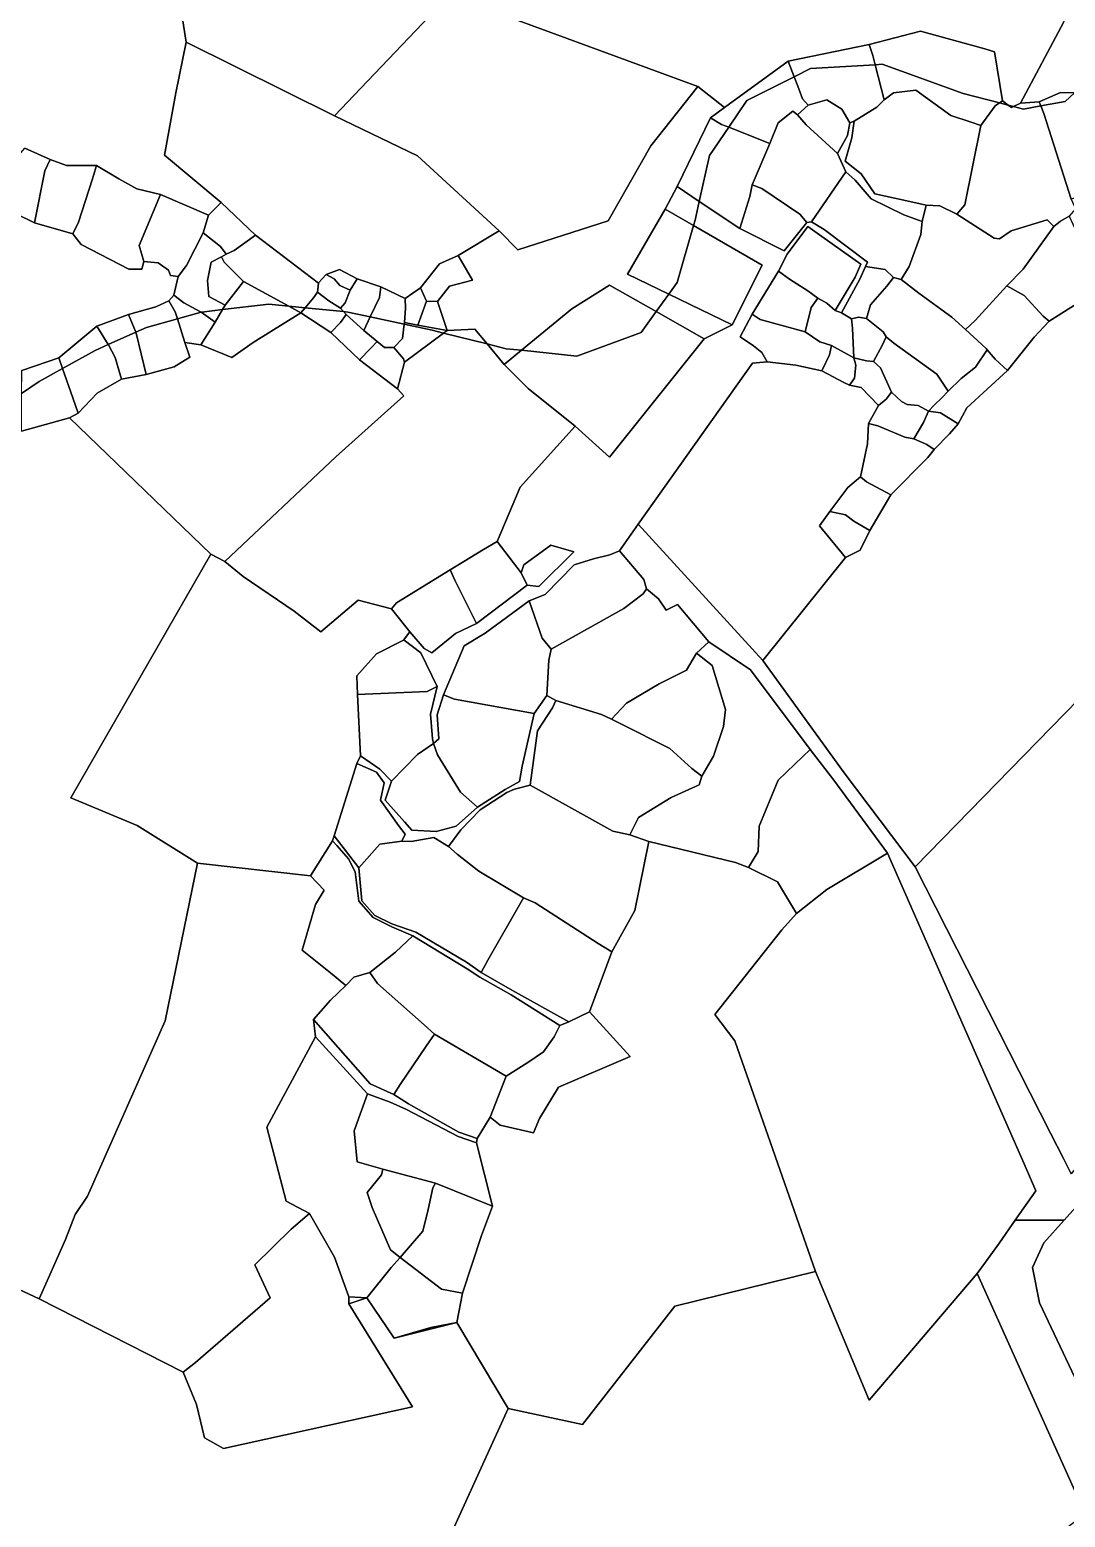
# Model space of a CAD drawing. Extents: x 542555 to 550520, y 1840485 to 1846995.
# Drawn here: x 547671.7 to 547868.5, y 1843943.6 to 1844226.2 of the extents above; entities that cross this region are included whole.
import ezdxf

# ---------------------------------------------------------------- set-up
doc = ezdxf.new("R2010")
doc.units = 0
doc.layers.add('Level 30', color=7, linetype='Continuous')

msp = doc.modelspace()

# ---------------------------------------------------------------- linework, layer by layer
at = {"layer": 'Level 30'}
for points in [[(547732.76, 1844257.49), (547752.83, 1844234.35), (547734.61, 1844215.15), (547729.6, 1844209.85), (547701.42, 1844223.88), (547700.09, 1844232.43), (547696.01, 1844236.29), (547706.59, 1844242.47), (547720.94, 1844252.33)], [(547764.44, 1844184.39), (547760.9, 1844188.02), (547745.38, 1844202.26), (547729.6, 1844209.85), (547734.61, 1844215.15), (547752.83, 1844234.35), (547755.17, 1844231.39), (547798.64, 1844215.46), (547789.74, 1844204.14), (547781.58, 1844189.9)], [(547729.6, 1844209.85), (547745.38, 1844202.26), (547760.9, 1844188.02), (547753.12, 1844183.35), (547749.54, 1844181.76), (547745.95, 1844177.16), (547743, 1844175.15), (547738.4, 1844177.36), (547733.93, 1844178.9), (547730.54, 1844180.64), (547727.99, 1844179.71), (547726.54, 1844178.13), (547726.54, 1844178.07), (547714.56, 1844187.18), (547708.04, 1844193.39), (547697.31, 1844202.4), (547699.47, 1844214.22), (547701.42, 1844223.88)], [(547856.52, 1844212.7), (547855.9928, 1844212.3395), (547849.07, 1844214.12), (547833.68, 1844219.66), (547832.3479, 1844219.5797), (547831.9, 1844221.34), (547831.23, 1844223.42), (547840.97, 1844225.98), (547853.16, 1844222.58), (547855.03, 1844222.04)], [(547831.23, 1844223.42), (547831.9, 1844221.34), (547832.3479, 1844219.5797), (547820.08, 1844218.84), (547816.9377, 1844217.2676), (547815.78, 1844220.24)], [(547815.78, 1844220.24), (547816.9377, 1844217.2676), (547807.95, 1844212.77), (547804.5155, 1844207.7033), (547803.15, 1844208.24), (547801.06, 1844209.5), (547803.72, 1844211.44)], [(547832.3479, 1844219.5797), (547834.05, 1844212.89), (547832.63, 1844211.49), (547828.33, 1844208.86), (547827.53, 1844208.52), (547826, 1844211.16), (547823.13, 1844212.91), (547819.62, 1844211.91), (547818.51, 1844213.1), (547817.63, 1844215.49), (547816.9377, 1844217.2676), (547820.08, 1844218.84)], [(547855.16, 1844211.77), (547852.44, 1844208.02), (547850.57, 1844208.66), (547846.72, 1844209.93), (547840.08, 1844214.74), (547835.84, 1844214.23), (547834.05, 1844212.89), (547832.3479, 1844219.5797), (547833.68, 1844219.66), (547849.07, 1844214.12), (547855.9928, 1844212.3395)], [(547798.64, 1844215.46), (547803.72, 1844211.44), (547801.06, 1844209.5), (547794.72, 1844196.42), (547792.45, 1844192.15), (547785.26, 1844179.76), (547793.1089, 1844175.9659), (547790.7363, 1844172.6725), (547781.86, 1844177.72), (547774.68, 1844173.22), (547765.1325, 1844165.3184), (547762.25, 1844165.62), (547758.5817, 1844166.5299), (547756.24, 1844169.33), (547750.99, 1844169.06), (547749.18, 1844174.58), (547751.45, 1844177.51), (547755.85, 1844178.65), (547753.12, 1844183.35), (547760.9, 1844188.02), (547764.44, 1844184.39), (547781.58, 1844189.9), (547789.74, 1844204.14)], [(547819.62, 1844211.91), (547817.61, 1844210.06), (547816.69, 1844210.76), (547813.88, 1844208.53), (547812.31, 1844204.64), (547804.5155, 1844207.7033), (547807.95, 1844212.77), (547816.9377, 1844217.2676), (547817.63, 1844215.49), (547818.51, 1844213.1)], [(547827.11, 1844206.12), (547825.17, 1844202.7), (547819.24, 1844208.17), (547817.61, 1844210.06), (547819.62, 1844211.91), (547823.13, 1844212.91), (547826, 1844211.16), (547827.53, 1844208.52)], [(547834.05, 1844212.89), (547835.84, 1844214.23), (547840.08, 1844214.74), (547846.72, 1844209.93), (547850.57, 1844208.66), (547852.44, 1844208.02), (547849.39, 1844192.96), (547847.85, 1844191.16), (547844.62, 1844192.8), (547842.03, 1844192.9), (547838.35, 1844193.75), (547832.27, 1844195.06), (547829.69, 1844198.82), (547826.64, 1844201.26), (547827.91, 1844205.71), (547828.33, 1844208.86), (547832.63, 1844211.49)], [(547856.52, 1844212.7), (547857.6173, 1844211.9217), (547855.9928, 1844212.3395)], [(547863.5, 1844212.55), (547867.56, 1844214.3), (547870.2366, 1844214.2605), (547868.46, 1844212.57), (547863.8187, 1844211.7496)], [(547882.46, 1844198.55), (547869.61, 1844194.02), (547864.38, 1844210.34), (547863.8187, 1844211.7496), (547868.46, 1844212.57), (547870.2366, 1844214.2605), (547870.27, 1844214.26)], [(547826.79, 1844199.26), (547820.26, 1844189.7), (547819.35, 1844189.63), (547818, 1844191.18), (547810.82, 1844196.05), (547808.99, 1844196.79), (547812.31, 1844204.64), (547813.88, 1844208.53), (547816.69, 1844210.76), (547817.61, 1844210.06), (547819.24, 1844208.17), (547825.17, 1844202.7)], [(547870.43, 1844192.19), (547869.24, 1844190.79), (547867.59, 1844189.86), (547866.28, 1844188.85), (547865.02, 1844190.08), (547858.16, 1844188.04), (547855.99, 1844186.5), (547854.96, 1844186.64), (547847.85, 1844191.16), (547849.39, 1844192.96), (547852.44, 1844208.02), (547855.16, 1844211.77), (547855.9928, 1844212.3395), (547857.6173, 1844211.9217), (547858.24, 1844211.48), (547858.6409, 1844211.6584), (547860.54, 1844211.17), (547863.8187, 1844211.7496), (547864.38, 1844210.34), (547869.61, 1844194.02)], [(547858.24, 1844211.48), (547857.6173, 1844211.9217), (547858.6409, 1844211.6584)], [(547863.5, 1844212.55), (547863.8187, 1844211.7496), (547860.54, 1844211.17), (547858.6409, 1844211.6584), (547859.97, 1844212.25)], [(547801.06, 1844209.5), (547803.15, 1844208.24), (547804.5155, 1844207.7033), (547800.88, 1844202.34), (547798.9201, 1844193.6058), (547794.72, 1844196.42)], [(547804.5155, 1844207.7033), (547812.31, 1844204.64), (547808.99, 1844196.79), (547808.54, 1844194.53), (547806.6, 1844188.46), (547798.9201, 1844193.6058), (547800.88, 1844202.34)], [(547842.03, 1844192.9), (547841.29, 1844189.81), (547837.81, 1844191.04), (547831.56, 1844194.07), (547828.52, 1844197.66), (547826.79, 1844199.26), (547825.17, 1844202.7), (547827.11, 1844206.12), (547827.53, 1844208.52), (547828.33, 1844208.86), (547827.91, 1844205.71), (547826.64, 1844201.26), (547829.69, 1844198.82), (547832.27, 1844195.06), (547838.35, 1844193.75)], [(547670.77, 1844203.72), (547675.56, 1844201.57), (547674.53, 1844199.42), (547672.6, 1844189.55), (547664.92, 1844193.26), (547669.16, 1844201.89)], [(547675.56, 1844201.57), (547678.69, 1844200.41), (547684.36, 1844200.45), (547683.64, 1844197.92), (547680.93, 1844189.65), (547679.87, 1844187.46), (547672.6, 1844189.55), (547674.53, 1844199.42)], [(547684.36, 1844200.45), (547688.63, 1844197.93), (547692.02, 1844196), (547696.56, 1844194.92), (547692.48, 1844185.24), (547693.36, 1844182.18), (547692.99, 1844180.76), (547690.54, 1844180.72), (547681.43, 1844185.41), (547679.87, 1844187.46), (547680.93, 1844189.65), (547683.64, 1844197.92)], [(547826.79, 1844199.26), (547828.52, 1844197.66), (547831.56, 1844194.07), (547837.81, 1844191.04), (547841.29, 1844189.81), (547841.02, 1844187.33), (547838.8, 1844181.23), (547837.3, 1844178.76), (547835.84, 1844179.16), (547834.22, 1844180.68), (547830.51, 1844181.27), (547830.87, 1844182.06), (547822.68, 1844188.3), (547820.26, 1844189.7)], [(547794.72, 1844196.42), (547798.9201, 1844193.6058), (547798.12, 1844190.04), (547797.8312, 1844189.0307), (547792.45, 1844192.15)], [(547808.99, 1844196.79), (547810.82, 1844196.05), (547818, 1844191.18), (547819.35, 1844189.63), (547815.03, 1844184.24), (547806.6, 1844188.46), (547808.54, 1844194.53)], [(547696.56, 1844194.92), (547705.64, 1844191.02), (547704.65, 1844187.67), (547701.5, 1844181.4), (547699.86, 1844179.33), (547698.46, 1844179.54), (547698.03, 1844180.54), (547696.07, 1844181.93), (547693.36, 1844182.18), (547692.48, 1844185.24)], [(547708.04, 1844193.39), (547714.56, 1844187.18), (547710.55, 1844184.3), (547709.04, 1844183.6), (547707.92, 1844185.07), (547704.65, 1844187.67), (547705.64, 1844191.02)], [(547820.26, 1844189.7), (547822.68, 1844188.3), (547830.87, 1844182.06), (547830.51, 1844181.27), (547829.43, 1844178.83), (547825.94, 1844172.43), (547824.73, 1844172.91), (547828.53, 1844179.21), (547829.61, 1844181.7), (547822.21, 1844186.97), (547819.52, 1844188.83), (547815.63, 1844183.61), (547813.98, 1844180.34), (547808.99, 1844172.21), (547806.7, 1844167.85), (547809.21, 1844166.18), (547810.78, 1844164.89), (547811.81, 1844163.14), (547809.01, 1844162.89), (547787.28, 1844132.27), (547783.77, 1844127.18), (547781.93, 1844126.42), (547778.8, 1844125.71), (547775.15, 1844124.58), (547769.6, 1844118.9), (547766.59, 1844117.69), (547758.23, 1844111.58), (547754.26, 1844109.16), (547750.32, 1844099.83), (547749.1, 1844096.04), (547749.4, 1844091.48), (547748.4, 1844090.59), (547748.22, 1844091.49), (547747.83, 1844096.16), (547749.09, 1844101.45), (547746.01, 1844107.81), (547742.81, 1844110.25), (547742.74, 1844110.21), (547743.89, 1844111.84), (547746.63, 1844108.67), (547748.1, 1844107.84), (547752.59, 1844111.47), (547756.61, 1844113.41), (547766.18, 1844120.66), (547768.42, 1844120.46), (547775.09, 1844126.99), (547770.69, 1844128.26), (547765.56, 1844124.53), (547765.05, 1844123.04), (547760.48, 1844128.98), (547764.87, 1844139.28), (547775.33, 1844150.9), (547781.86, 1844144.98), (547799.85, 1844167.49), (547805.14, 1844170.15), (547810.84, 1844181.49), (547797.8312, 1844189.0307), (547798.12, 1844190.04), (547798.9201, 1844193.6058), (547806.6, 1844188.46), (547815.03, 1844184.24), (547819.35, 1844189.63)], [(547847.85, 1844191.16), (547854.96, 1844186.64), (547855.99, 1844186.5), (547858.16, 1844188.04), (547865.02, 1844190.08), (547866.28, 1844188.85), (547860.46, 1844180.76), (547857.37, 1844177.57), (547851.33, 1844170.95), (547849.54, 1844169.28), (547846.9, 1844171.61), (547840.65, 1844176.16), (547837.3, 1844178.76), (547838.8, 1844181.23), (547841.02, 1844187.33), (547841.29, 1844189.81), (547842.03, 1844192.9), (547844.62, 1844192.8)], [(547792.45, 1844192.15), (547797.8312, 1844189.0307), (547794.74, 1844178.23), (547793.1089, 1844175.9659), (547785.26, 1844179.76)], [(547874.82, 1844176.81), (547865.4, 1844170.88), (547864.24, 1844171.81), (547860.64, 1844175.74), (547857.37, 1844177.57), (547860.46, 1844180.76), (547866.28, 1844188.85), (547867.59, 1844189.86), (547869.24, 1844190.79), (547873.38, 1844181.66), (547875.19, 1844178.39)], [(547709.04, 1844183.6), (547708.12, 1844183.08), (547706.18, 1844182.04), (547705.44, 1844178.57), (547705.74, 1844175.56), (547708.84, 1844173.92), (547708.3335, 1844173.0528), (547704.37, 1844172.59), (547704.2356, 1844172.5525), (547704.14, 1844172.62), (547700.99, 1844174.35), (547699.07, 1844175.78), (547699.86, 1844179.33), (547701.5, 1844181.4), (547704.65, 1844187.67), (547707.92, 1844185.07)], [(547726.54, 1844178.07), (547726.39, 1844176.37), (547725.62, 1844175.3), (547723.9949, 1844173.394), (547720.9031, 1844173.7029), (547712.33, 1844178.4), (547708.66, 1844182.07), (547708.12, 1844183.08), (547709.04, 1844183.6), (547710.55, 1844184.3), (547714.56, 1844187.18)], [(547797.8312, 1844189.0307), (547810.84, 1844181.49), (547805.14, 1844170.15), (547793.1089, 1844175.9659), (547794.74, 1844178.23)], [(547828.53, 1844179.21), (547824.73, 1844172.91), (547823.14, 1844174.28), (547821.43, 1844175.25), (547819.56, 1844176.64), (547816.07, 1844178.84), (547813.98, 1844180.34), (547815.63, 1844183.61), (547819.52, 1844188.83), (547822.21, 1844186.97), (547829.61, 1844181.7)], [(547712.33, 1844178.4), (547708.84, 1844173.92), (547705.74, 1844175.56), (547705.44, 1844178.57), (547706.18, 1844182.04), (547708.12, 1844183.08), (547708.66, 1844182.07)], [(547753.12, 1844183.35), (547755.85, 1844178.65), (547751.45, 1844177.51), (547749.18, 1844174.58), (547747.08, 1844174.68), (547745.95, 1844177.16), (547749.54, 1844181.76)], [(547727.99, 1844179.71), (547729.51, 1844178.87), (547730.61, 1844177.64), (547732.56, 1844176.76), (547731.6, 1844174.34), (547730.72, 1844173.35), (547728.52, 1844174.71), (547726.39, 1844176.37), (547726.54, 1844178.07), (547726.54, 1844178.13)], [(547733.93, 1844178.9), (547732.56, 1844176.76), (547730.61, 1844177.64), (547729.51, 1844178.87), (547727.99, 1844179.71), (547730.54, 1844180.64)], [(547733.93, 1844178.9), (547738.4, 1844177.36), (547738.15, 1844175.35), (547736.3803, 1844171.663), (547732.14, 1844172.58), (547731.3375, 1844172.6602), (547730.72, 1844173.35), (547731.6, 1844174.34), (547732.56, 1844176.76)], [(547813.98, 1844180.34), (547816.07, 1844178.84), (547819.56, 1844176.64), (547821.43, 1844175.25), (547820.21, 1844173.45), (547819.05, 1844168.8), (547810.48, 1844171.2), (547808.99, 1844172.21)], [(547831.46, 1844173.93), (547830.68, 1844171.39), (547829.2, 1844171.63), (547827.82, 1844171.28), (547825.94, 1844172.43), (547829.43, 1844178.83), (547830.51, 1844181.27), (547834.22, 1844180.68), (547835.84, 1844179.16), (547834.56, 1844177.52)], [(547848.7, 1844159.97), (547846.22, 1844157.58), (547844.07, 1844160.75), (547835.91, 1844166.7), (547834.42, 1844167.89), (547833.88, 1844168.83), (547830.68, 1844171.39), (547831.46, 1844173.93), (547834.56, 1844177.52), (547835.84, 1844179.16), (547837.3, 1844178.76), (547840.65, 1844176.16), (547846.9, 1844171.61), (547849.54, 1844169.28), (547853.45, 1844165.65), (547853.63, 1844165.43), (547851.4, 1844162.12)], [(547712.33, 1844178.4), (547720.9031, 1844173.7029), (547717.13, 1844174.08), (547708.3335, 1844173.0528), (547708.84, 1844173.92)], [(547730.72, 1844173.35), (547731.3375, 1844172.6602), (547723.9949, 1844173.394), (547725.62, 1844175.3), (547726.39, 1844176.37), (547728.52, 1844174.71)], [(547743, 1844175.15), (547743.11, 1844173.35), (547742.9, 1844170.6), (547742.8608, 1844170.2616), (547736.3803, 1844171.663), (547738.15, 1844175.35), (547738.4, 1844177.36)], [(547745.95, 1844177.16), (547747.08, 1844174.68), (547745.44, 1844170.09), (547742.9, 1844170.6), (547743.11, 1844173.35), (547743, 1844175.15)], [(547765.1325, 1844165.3184), (547774.68, 1844173.22), (547781.86, 1844177.72), (547790.7363, 1844172.6725), (547787.86, 1844168.68), (547775.63, 1844164.22)], [(547793.1089, 1844175.9659), (547805.14, 1844170.15), (547799.85, 1844167.49), (547790.7363, 1844172.6725)], [(547857.37, 1844177.57), (547860.64, 1844175.74), (547864.24, 1844171.81), (547865.4, 1844170.88), (547862.53, 1844167.79), (547857.5, 1844161.51), (547855.14, 1844163.61), (547853.63, 1844165.43), (547853.45, 1844165.65), (547849.54, 1844169.28), (547851.33, 1844170.95)], [(547698.12, 1844174.69), (547699.35, 1844172.6), (547699.7493, 1844171.3018), (547693.86, 1844169.66), (547691.8374, 1844168.7565), (547690.48, 1844172.15), (547695.67, 1844173.6)], [(547699.07, 1844175.78), (547700.99, 1844174.35), (547704.14, 1844172.62), (547704.2356, 1844172.5525), (547699.7493, 1844171.3018), (547699.35, 1844172.6), (547698.12, 1844174.69)], [(547720.9031, 1844173.7029), (547723.19, 1844172.45), (547714.13, 1844166.83), (547710.1, 1844163.92), (547704.19, 1844166.34), (547706.93, 1844170.65), (547708.3335, 1844173.0528), (547717.13, 1844174.08)], [(547708.3335, 1844173.0528), (547706.93, 1844170.65), (547704.2356, 1844172.5525), (547704.37, 1844172.59)], [(547723.9949, 1844173.394), (547723.19, 1844172.45), (547720.9031, 1844173.7029)], [(547731.3375, 1844172.6602), (547731.83, 1844172.11), (547730.75, 1844170.59), (547728.89, 1844168.72), (547723.19, 1844172.45), (547723.9949, 1844173.394)], [(547750.99, 1844169.06), (547745.44, 1844170.09), (547747.08, 1844174.68), (547749.18, 1844174.58)], [(547828.31, 1844163.88), (547824.06, 1844166.2), (547821.81, 1844166.95), (547819.05, 1844168.8), (547820.21, 1844173.45), (547821.43, 1844175.25), (547823.14, 1844174.28), (547824.73, 1844172.91), (547825.94, 1844172.43), (547827.82, 1844171.28), (547828.01, 1844169.55)], [(547729.86, 1844145.07), (547708.73, 1844125.16), (547706.09, 1844126.56), (547679.24, 1844152.47), (547680.89, 1844153.38), (547684.52, 1844157.19), (547689.1, 1844159.85), (547693.8, 1844160.72), (547699.15, 1844162.2), (547702.13, 1844164.02), (547701.14, 1844166.78), (547704.19, 1844166.34), (547710.1, 1844163.92), (547714.13, 1844166.83), (547723.19, 1844172.45), (547728.89, 1844168.72), (547734.35, 1844163.48), (547741.58, 1844157.98), (547742.77, 1844156.65)], [(547690.48, 1844172.15), (547691.8374, 1844168.7565), (547686.5817, 1844166.4086), (547684.43, 1844169.91)], [(547701.14, 1844166.78), (547702.13, 1844164.02), (547699.15, 1844162.2), (547693.8, 1844160.72), (547691.9, 1844168.6), (547691.8374, 1844168.7565), (547693.86, 1844169.66), (547699.7493, 1844171.3018)], [(547704.2356, 1844172.5525), (547706.93, 1844170.65), (547704.19, 1844166.34), (547701.14, 1844166.78), (547699.7493, 1844171.3018)], [(547735.15, 1844169.1), (547737.69, 1844167.02), (547736.51, 1844165.74), (547734.35, 1844163.48), (547728.89, 1844168.72), (547730.75, 1844170.59), (547731.83, 1844172.11)], [(547736.3803, 1844171.663), (547735.15, 1844169.1), (547731.83, 1844172.11), (547731.3375, 1844172.6602), (547732.14, 1844172.58)], [(547742.55, 1844167.58), (547740.85, 1844165.86), (547739.13, 1844165.86), (547737.69, 1844167.02), (547735.15, 1844169.1), (547736.3803, 1844171.663), (547742.8608, 1844170.2616)], [(547750.339, 1844168.5745), (547742.93, 1844163.05), (547742.73, 1844163.7), (547740.85, 1844165.86), (547742.55, 1844167.58), (547742.8608, 1844170.2616), (547748.14, 1844169.12)], [(547750.99, 1844169.06), (547750.339, 1844168.5745), (547748.14, 1844169.12), (547742.8608, 1844170.2616), (547742.9, 1844170.6), (547745.44, 1844170.09)], [(547790.7363, 1844172.6725), (547799.85, 1844167.49), (547781.86, 1844144.98), (547775.33, 1844150.9), (547766.38, 1844158.04), (547761.86, 1844162.61), (547765.1325, 1844165.3184), (547775.63, 1844164.22), (547787.86, 1844168.68)], [(547819.05, 1844168.8), (547821.81, 1844166.95), (547824.06, 1844166.2), (547823.69, 1844164.48), (547822.19, 1844161.4), (547817.25, 1844162.5), (547811.81, 1844163.14), (547810.78, 1844164.89), (547809.21, 1844166.18), (547806.7, 1844167.85), (547808.99, 1844172.21), (547810.48, 1844171.2)], [(547833.73, 1844166.37), (547832.02, 1844163.18), (547830.67, 1844163.32), (547828.31, 1844163.88), (547828.01, 1844169.55), (547827.82, 1844171.28), (547829.2, 1844171.63), (547830.68, 1844171.39), (547833.88, 1844168.83), (547834.42, 1844167.89)], [(547684.43, 1844169.91), (547686.5817, 1844166.4086), (547684.1, 1844165.3), (547677.9141, 1844161.8699), (547677.2, 1844163.88)], [(547693.8, 1844160.72), (547689.1, 1844159.85), (547687.94, 1844163.98), (547686.63, 1844166.33), (547686.5817, 1844166.4086), (547691.8374, 1844168.7565), (547691.9, 1844168.6)], [(547764.87, 1844139.28), (547760.48, 1844128.98), (547757.93, 1844127.48), (547751.55, 1844123.6), (547741.37, 1844117.34), (547740.41, 1844116.19), (547734.09, 1844117.83), (547727, 1844111.8), (547721.96, 1844115.72), (547712.25, 1844122.31), (547708.73, 1844125.16), (547729.86, 1844145.07), (547742.77, 1844156.65), (547741.58, 1844157.98), (547742.93, 1844163.05), (547750.339, 1844168.5745), (547758.5817, 1844166.5299), (547761.86, 1844162.61), (547766.38, 1844158.04), (547775.33, 1844150.9)], [(547750.99, 1844169.06), (547756.24, 1844169.33), (547758.5817, 1844166.5299), (547750.339, 1844168.5745)], [(547834.42, 1844167.89), (547835.91, 1844166.7), (547844.07, 1844160.75), (547846.22, 1844157.58), (547845, 1844156.31), (547843.56, 1844154.9), (547842.49, 1844153.78), (547840.54, 1844154.83), (547838.45, 1844155), (547837.32, 1844155.59), (547835.46, 1844157.37), (547833.37, 1844161.96), (547832.02, 1844163.18), (547833.73, 1844166.37)], [(547684.52, 1844157.19), (547680.89, 1844153.38), (547679.9, 1844156.28), (547677.9141, 1844161.8699), (547684.1, 1844165.3), (547686.5817, 1844166.4086), (547686.63, 1844166.33), (547687.94, 1844163.98), (547689.1, 1844159.85)], [(547742.93, 1844163.05), (547741.58, 1844157.98), (547734.35, 1844163.48), (547736.51, 1844165.74), (547737.69, 1844167.02), (547739.13, 1844165.86), (547740.85, 1844165.86), (547742.73, 1844163.7)], [(547765.1325, 1844165.3184), (547761.86, 1844162.61), (547758.5817, 1844166.5299), (547762.25, 1844165.62)], [(547828.41, 1844160.04), (547827.48, 1844158.69), (547826.37, 1844159.22), (547822.19, 1844161.4), (547823.69, 1844164.48), (547824.06, 1844166.2), (547828.31, 1844163.88), (547828.7, 1844162.52)], [(547849.77, 1844154.39), (547848.09, 1844151.34), (547844.75, 1844153.41), (547842.49, 1844153.78), (547843.56, 1844154.9), (547845, 1844156.31), (547846.22, 1844157.58), (547848.7, 1844159.97), (547851.4, 1844162.12), (547853.63, 1844165.43), (547855.14, 1844163.61), (547857.5, 1844161.51)], [(547680.89, 1844153.38), (547679.24, 1844152.47), (547670.14, 1844149.96), (547670.11, 1844157.05), (547670.1106, 1844157.0943), (547673.46, 1844159.4), (547677.9141, 1844161.8699), (547679.9, 1844156.28)], [(547677.2, 1844163.88), (547677.9141, 1844161.8699), (547673.46, 1844159.4), (547670.1106, 1844157.0943), (547670.17, 1844161.46)], [(547832.97, 1844154.84), (547831.1, 1844151.43), (547830.9, 1844147.56), (547829.54, 1844141.28), (547827.12, 1844139.24), (547823.74, 1844134.66), (547821.74, 1844131.97), (547826.7, 1844125.93), (547810.97, 1844106.4), (547787.28, 1844132.27), (547809.01, 1844162.89), (547811.81, 1844163.14), (547817.25, 1844162.5), (547822.19, 1844161.4), (547826.37, 1844159.22), (547827.48, 1844158.69), (547829.7, 1844158.25)], [(547832.02, 1844163.18), (547833.37, 1844161.96), (547835.46, 1844157.37), (547834.43, 1844156.06), (547832.97, 1844154.84), (547829.7, 1844158.25), (547827.48, 1844158.69), (547828.41, 1844160.04), (547828.7, 1844162.52), (547828.31, 1844163.88), (547830.67, 1844163.32)], [(547835.46, 1844157.37), (547837.32, 1844155.59), (547838.45, 1844155), (547840.54, 1844154.83), (547842.49, 1844153.78), (547841.5, 1844151.59), (547839.71, 1844148.5), (547837.96, 1844148.82), (547832.88, 1844150.96), (547831.1, 1844151.43), (547832.97, 1844154.84), (547834.43, 1844156.06)], [(547842.49, 1844153.78), (547844.75, 1844153.41), (547848.09, 1844151.34), (547846.5, 1844149.47), (547843.55, 1844146.47), (547842.13, 1844147.43), (547839.71, 1844148.5), (547841.5, 1844151.59)], [(547839.71, 1844148.5), (547842.13, 1844147.43), (547843.55, 1844146.47), (547842.38, 1844144.92), (547835.35, 1844137.88), (547830.68, 1844140.34), (547829.54, 1844141.28), (547830.9, 1844147.56), (547831.1, 1844151.43), (547832.88, 1844150.96), (547837.96, 1844148.82)], [(547835.35, 1844137.88), (547831.35, 1844131.08), (547828.3, 1844132.87), (547826.68, 1844134.05), (547823.74, 1844134.66), (547827.12, 1844139.24), (547829.54, 1844141.28), (547830.68, 1844140.34)], [(547823.74, 1844134.66), (547826.68, 1844134.05), (547828.3, 1844132.87), (547831.35, 1844131.08), (547829.47, 1844127.31), (547826.7, 1844125.93), (547821.74, 1844131.97)], [(547765.05, 1844123.04), (547766.18, 1844120.66), (547756.61, 1844113.41), (547752.45, 1844121.66), (547751.55, 1844123.6), (547757.93, 1844127.48), (547760.48, 1844128.98)], [(547765.05, 1844123.04), (547765.56, 1844124.53), (547770.69, 1844128.26), (547775.09, 1844126.99), (547768.42, 1844120.46), (547766.18, 1844120.66)], [(547743.89, 1844111.84), (547742.74, 1844110.21), (547737.55, 1844107.62), (547733.83, 1844103.47), (547733.99, 1844099.88), (547734.57, 1844088.24), (547733.85, 1844086.77), (547729.51, 1844073.05), (547729.21, 1844072.1), (547725.05, 1844065.46), (547703.56, 1844067.83), (547692.1, 1844075), (547679.48, 1844080.27), (547706.09, 1844126.56), (547708.73, 1844125.16), (547712.25, 1844122.31), (547721.96, 1844115.72), (547727, 1844111.8), (547734.09, 1844117.83), (547740.41, 1844116.19)], [(547784.61, 1844116.28), (547770.76, 1844108.54), (547769.05, 1844110.63), (547766.59, 1844117.69), (547769.6, 1844118.9), (547775.15, 1844124.58), (547778.8, 1844125.71), (547781.93, 1844126.42), (547783.77, 1844127.18), (547788.35, 1844121.79), (547788.86, 1844120), (547788.28, 1844119.05)], [(547746.63, 1844108.67), (547743.89, 1844111.84), (547740.41, 1844116.19), (547741.37, 1844117.34), (547751.55, 1844123.6), (547752.45, 1844121.66), (547756.61, 1844113.41), (547752.59, 1844111.47), (547748.1, 1844107.84)], [(547800.72, 1844109.89), (547798.4, 1844107.76), (547796.48, 1844104.55), (547791.29, 1844101.96), (547785.08, 1844098.27), (547782.23, 1844095.25), (547780.36, 1844096.1), (547771.65, 1844098.76), (547769.96, 1844099.73), (547770.31, 1844106.44), (547770.76, 1844108.54), (547784.61, 1844116.28), (547788.28, 1844119.05), (547788.86, 1844120), (547791.19, 1844118.11), (547792.62, 1844115.91), (547794.76, 1844117.01)], [(547766.59, 1844117.69), (547769.05, 1844110.63), (547770.76, 1844108.54), (547770.31, 1844106.44), (547769.96, 1844099.73), (547767.57, 1844096.29), (547752.43, 1844099.03), (547750.32, 1844099.83), (547754.26, 1844109.16), (547758.23, 1844111.58)], [(547742.74, 1844110.21), (547742.81, 1844110.25), (547746.01, 1844107.81), (547749.09, 1844101.45), (547747.23, 1844100.47), (547733.99, 1844099.88), (547733.83, 1844103.47), (547737.55, 1844107.62)], [(547810.11, 1844070.08), (547808.3, 1844067.04), (547805.79, 1844067.97), (547789.31, 1844071.96), (547785.75, 1844073.22), (547787.39, 1844076.53), (547793.58, 1844080.35), (547798.9, 1844082.73), (547799.39, 1844084.41), (547801.6, 1844088.2), (547803.53, 1844093.82), (547803.92, 1844097.06), (547801.36, 1844105.44), (547798.4, 1844107.76), (547800.72, 1844109.89), (547808.64, 1844104.57), (547819.96, 1844089.45), (547817.1, 1844086.66), (547813.88, 1844083.62), (547810.32, 1844074.91)], [(547798.4, 1844107.76), (547801.36, 1844105.44), (547803.92, 1844097.06), (547803.53, 1844093.82), (547801.6, 1844088.2), (547799.39, 1844084.41), (547797.52, 1844085.82), (547793.31, 1844089.64), (547784.02, 1844094.31), (547782.23, 1844095.25), (547785.08, 1844098.27), (547791.29, 1844101.96), (547796.48, 1844104.55)], [(547769.96, 1844099.73), (547771.65, 1844098.76), (547771.05, 1844097.38), (547768.15, 1844093.03), (547766.81, 1844082.66), (547763.81, 1844081.92), (547762.37, 1844081.28), (547757.28, 1844078), (547753.63, 1844074.21), (547751.24, 1844071.02), (547748.48, 1844072.76), (547744.14, 1844071.95), (547742.37, 1844072.04), (547743.02, 1844073.39), (547741.73, 1844075.04), (547738.32, 1844079.84), (547739.06, 1844083.11), (547737.58, 1844085.16), (547733.85, 1844086.77), (547734.57, 1844088.24), (547738.2, 1844085.69), (547740.46, 1844083.44), (547739.2, 1844079.84), (547742.88, 1844075.73), (547744.28, 1844074.12), (547748.93, 1844073.9), (547752.69, 1844074.92), (547756.79, 1844078.49), (547762.02, 1844081.86), (547764.77, 1844083.36), (547765.29, 1844086.26), (547767.57, 1844096.29)], [(547733.99, 1844099.88), (547747.23, 1844100.47), (547749.09, 1844101.45), (547747.83, 1844096.16), (547748.22, 1844091.49), (547748.4, 1844090.59), (547745.34, 1844088.52), (547740.46, 1844083.44), (547738.2, 1844085.69), (547734.57, 1844088.24)], [(547750.32, 1844099.83), (547752.43, 1844099.03), (547767.57, 1844096.29), (547765.29, 1844086.26), (547764.77, 1844083.36), (547762.02, 1844081.86), (547756.79, 1844078.49), (547753.53, 1844081.38), (547749.17, 1844088.42), (547748.4, 1844090.59), (547749.4, 1844091.48), (547749.1, 1844096.04)], [(547782.23, 1844095.25), (547784.02, 1844094.31), (547793.31, 1844089.64), (547797.52, 1844085.82), (547799.39, 1844084.41), (547798.9, 1844082.73), (547793.58, 1844080.35), (547787.39, 1844076.53), (547785.75, 1844073.22), (547782.52, 1844073.92), (547766.81, 1844082.66), (547768.15, 1844093.03), (547771.05, 1844097.38), (547771.65, 1844098.76), (547780.36, 1844096.1)], [(547892.62, 1844088.56), (547907.1625, 1844065.888), (547910.1669, 1844061.2041), (547910.92, 1844060.03), (547869.62, 1844008.83), (547868.1353, 1844011.748), (547865.68, 1844016.5733), (547839.94, 1844067.16), (547871.01, 1844098.98)], [(547739.2, 1844079.84), (547740.46, 1844083.44), (547745.34, 1844088.52), (547748.4, 1844090.59), (547749.17, 1844088.42), (547753.53, 1844081.38), (547756.79, 1844078.49), (547752.69, 1844074.92), (547748.93, 1844073.9), (547744.28, 1844074.12), (547742.88, 1844075.73)], [(547823.18, 1844062.88), (547817.41, 1844058.28), (547813.8, 1844064.3), (547808.3, 1844067.04), (547810.11, 1844070.08), (547810.32, 1844074.91), (547813.88, 1844083.62), (547817.1, 1844086.66), (547819.96, 1844089.45), (547824.48, 1844083.62), (547834.7, 1844069.76)], [(547743.02, 1844073.39), (547742.37, 1844072.04), (547738.21, 1844071.49), (547734.2, 1844066.96), (547729.51, 1844073.05), (547733.85, 1844086.77), (547737.58, 1844085.16), (547739.06, 1844083.11), (547738.32, 1844079.84), (547741.73, 1844075.04)], [(547785.75, 1844073.22), (547789.31, 1844071.96), (547786.68, 1844058.86), (547782.3, 1844051), (547779.69, 1844052.59), (547767.74, 1844060.33), (547765.5, 1844061.3), (547757.04, 1844066.32), (547752.92, 1844069.56), (547751.24, 1844071.02), (547753.63, 1844074.21), (547757.28, 1844078), (547762.37, 1844081.28), (547763.81, 1844081.92), (547766.81, 1844082.66), (547782.52, 1844073.92)], [(547729.21, 1844072.1), (547730.05, 1844071.22), (547732.27, 1844068.68), (547733.55, 1844066.18), (547734.23, 1844060.61), (547736.93, 1844057.54), (547740.47, 1844055.79), (547744.47, 1844054.06), (547741.21, 1844050.97), (547736.31, 1844047.09), (547733.26, 1844046.2), (547731.74, 1844044.59), (547728.85, 1844046.99), (547723.46, 1844051.35), (547725.96, 1844059.99), (547727.65, 1844062.71), (547725.05, 1844065.46)], [(547774.11, 1844037.68), (547772.41, 1844037.01), (547763.14, 1844042.87), (547757.21, 1844046.18), (547754.79, 1844047.78), (547744.47, 1844054.06), (547740.47, 1844055.79), (547736.93, 1844057.54), (547734.23, 1844060.61), (547733.55, 1844066.18), (547732.27, 1844068.68), (547730.05, 1844071.22), (547729.21, 1844072.1), (547729.51, 1844073.05), (547734.2, 1844066.96), (547734.77, 1844060.69), (547737.26, 1844057.92), (547740.51, 1844056.3), (547745.05, 1844054.77), (547754.67, 1844049.05), (547757.5, 1844047.09), (547763.44, 1844043.67)], [(547751.24, 1844071.02), (547752.92, 1844069.56), (547757.04, 1844066.32), (547765.5, 1844061.3), (547758.75, 1844049.43), (547757.5, 1844047.09), (547754.67, 1844049.05), (547745.05, 1844054.77), (547740.51, 1844056.3), (547737.26, 1844057.92), (547734.77, 1844060.69), (547734.2, 1844066.96), (547738.21, 1844071.49), (547742.37, 1844072.04), (547744.14, 1844071.95), (547748.48, 1844072.76)], [(547776.75, 1843961.22), (547762.6, 1843964.21), (547752.83, 1843980.56), (547753.95, 1843986.14), (547757.56, 1843997.12), (547759.64, 1844002.65), (547756.59, 1844014.74), (547756.73, 1844015.55), (547759.19, 1844019.59), (547761.11, 1844018.09), (547767.44, 1844016.62), (547768.53, 1844019.35), (547772.15, 1844025.27), (547785.76, 1844031.09), (547778.03, 1844039.6), (547782.3, 1844051), (547786.68, 1844058.86), (547789.31, 1844071.96), (547805.79, 1844067.97), (547808.3, 1844067.04), (547813.8, 1844064.3), (547817.41, 1844058.28), (547814.62, 1844055.21), (547801.88, 1844039.1), (547805.67, 1844034.07), (547820.99, 1843990.26), (547794.29, 1843983.68)], [(547862.8792, 1844005.6147), (547862.89, 1844005.59), (547859.8634, 1844001.285), (547858.96, 1844000), (547858.95, 1844000), (547855.94, 1843995.71), (547853.2801, 1843992.0115), (547851.74, 1843989.87), (547831.18, 1843965.84), (547820.99, 1843990.26), (547805.67, 1844034.07), (547801.88, 1844039.1), (547814.62, 1844055.21), (547817.41, 1844058.28), (547823.18, 1844062.88), (547834.7, 1844069.76), (547860.6454, 1844010.6996)], [(547725.05, 1844065.46), (547727.65, 1844062.71), (547725.96, 1844059.99), (547723.46, 1844051.35), (547728.85, 1844046.99), (547731.74, 1844044.59), (547728.82, 1844041.84), (547725.62, 1844038.18), (547726, 1844034.87), (547716.77, 1844017.68), (547720.39, 1844003.65), (547724.86, 1844001.3), (547721.36, 1843998.31), (547714.45, 1843991.5), (547717.37, 1843985.28), (547703.17, 1843973), (547700.82, 1843971.12), (547673.45, 1843985.08), (547678.49, 1843996.35), (547680.32, 1844001.07), (547682.64, 1844004.55), (547697.39, 1844037.89), (547703.56, 1844067.83)], [(547782.3, 1844051), (547778.03, 1844039.6), (547774.11, 1844037.68), (547763.44, 1844043.67), (547757.5, 1844047.09), (547758.75, 1844049.43), (547765.5, 1844061.3), (547767.74, 1844060.33), (547779.69, 1844052.59)], [(547744.47, 1844054.06), (547754.79, 1844047.78), (547757.21, 1844046.18), (547763.14, 1844042.87), (547772.41, 1844037.01), (547771.34, 1844034.87), (547769.3, 1844031.98), (547766.35, 1844029.98), (547762.22, 1844027.37), (547748.62, 1844035.36), (547746.66, 1844037.11), (547737.75, 1844044.97), (547736.31, 1844047.09), (547741.21, 1844050.97)], [(547736.31, 1844047.09), (547737.75, 1844044.97), (547746.66, 1844037.11), (547748.62, 1844035.36), (547746.99, 1844033.11), (547742.09, 1844025.81), (547740.9, 1844023.91), (547736.35, 1844025.95), (547725.62, 1844038.18), (547728.82, 1844041.84), (547731.74, 1844044.59), (547733.26, 1844046.2)], [(547756.73, 1844015.55), (547756.59, 1844014.74), (547753.08, 1844015.93), (547743.26, 1844021.04), (547740.16, 1844022.43), (547735.88, 1844024.04), (547726, 1844034.87), (547725.62, 1844038.18), (547736.35, 1844025.95), (547740.9, 1844023.91), (547743.66, 1844022.12), (547753.22, 1844016.75)], [(547761.11, 1844018.09), (547759.19, 1844019.59), (547762.22, 1844027.37), (547766.35, 1844029.98), (547769.3, 1844031.98), (547771.34, 1844034.87), (547772.41, 1844037.01), (547774.11, 1844037.68), (547778.03, 1844039.6), (547785.76, 1844031.09), (547772.15, 1844025.27), (547768.53, 1844019.35), (547767.44, 1844016.62)], [(547740.37, 1843991.03), (547735.72, 1843985.26), (547732.33, 1843985.42), (547729.61, 1843992.98), (547724.86, 1844001.3), (547720.39, 1844003.65), (547716.77, 1844017.68), (547726, 1844034.87), (547735.88, 1844024.04), (547733.31, 1844017.02), (547733.93, 1844011.09), (547738.79, 1844009.7), (547738.5, 1844008.65), (547735.8, 1844005.3), (547736.76, 1844002.4), (547740.26, 1843994.4), (547742.06, 1843992.92)], [(547762.22, 1844027.37), (547759.19, 1844019.59), (547756.73, 1844015.55), (547753.22, 1844016.75), (547743.66, 1844022.12), (547740.9, 1844023.91), (547742.09, 1844025.81), (547746.99, 1844033.11), (547748.62, 1844035.36)], [(547759.64, 1844002.65), (547748.77, 1844007.04), (547738.79, 1844009.7), (547733.93, 1844011.09), (547733.31, 1844017.02), (547735.88, 1844024.04), (547740.16, 1844022.43), (547743.26, 1844021.04), (547753.08, 1844015.93), (547756.59, 1844014.74)], [(547884.92, 1844018.58), (547917.12, 1843982.26), (547908.46, 1843973.15), (547889.0834, 1843955.1685), (547880, 1843950.2), (547879.8093, 1843950.0524), (547863.54, 1843984.3), (547862.25, 1843991), (547864.42, 1843995.74), (547868.25, 1844000)], [(547746.38, 1843997.94), (547742.06, 1843992.92), (547740.26, 1843994.4), (547736.76, 1844002.4), (547735.8, 1844005.3), (547738.5, 1844008.65), (547738.79, 1844009.7), (547748.77, 1844007.04), (547748.26, 1844006.15), (547747.41, 1844002.06)], [(547757.56, 1843997.12), (547753.95, 1843986.14), (547749.93, 1843986.9), (547742.06, 1843992.92), (547746.38, 1843997.94), (547747.41, 1844002.06), (547748.26, 1844006.15), (547748.77, 1844007.04), (547759.64, 1844002.65)], [(547703.37, 1843965.02), (547700.82, 1843971.12), (547703.17, 1843973), (547717.37, 1843985.28), (547714.45, 1843991.5), (547721.36, 1843998.31), (547724.86, 1844001.3), (547729.61, 1843992.98), (547732.33, 1843985.42), (547732.31, 1843984.1), (547744.44, 1843964.53), (547708.49, 1843956.64), (547704.87, 1843958.64)], [(547864.42, 1843995.74), (547862.25, 1843991), (547863.54, 1843984.3), (547879.8093, 1843950.0524), (547872.2423, 1843944.2004), (547855.2046, 1843982.1526), (547851.74, 1843989.87), (547853.2801, 1843992.0115), (547855.94, 1843995.71), (547858.96, 1844000), (547859.5418, 1844000), (547868.24, 1844000), (547868.25, 1844000)], [(547742.06, 1843992.92), (547749.93, 1843986.9), (547753.95, 1843986.14), (547752.83, 1843980.56), (547747.91, 1843979.64), (547740.91, 1843977.6), (547735.72, 1843985.26), (547740.37, 1843991.03)], [(547855.2046, 1843982.1526), (547872.2423, 1843944.2004), (547868.13, 1843941.02), (547858.66, 1843932.5), (547851.74, 1843924.85), (547844.69, 1843915.95), (547843.3883, 1843913.1049), (547836.82, 1843914.33), (547748.48, 1843933.2), (547762.6, 1843964.21), (547776.75, 1843961.22), (547794.29, 1843983.68), (547820.99, 1843990.26), (547831.18, 1843965.84), (547851.74, 1843989.87)], [(547735.72, 1843985.26), (547732.31, 1843984.1), (547732.33, 1843985.42)], [(547752.83, 1843980.56), (547740.91, 1843977.6), (547747.91, 1843979.64)]]:
    msp.add_lwpolyline(points, close=True, dxfattribs=at)
for points in [[(547870.2366, 1844214.2605), (547867.56, 1844214.3), (547863.5, 1844212.55), (547859.97, 1844212.25), (547868.13, 1844227.6), (547873.7, 1844240.37)], [(547700.09, 1844232.43), (547701.42, 1844223.88), (547699.47, 1844214.22), (547697.31, 1844202.4), (547708.04, 1844193.39), (547705.64, 1844191.02), (547696.56, 1844194.92), (547692.02, 1844196), (547688.63, 1844197.93), (547684.36, 1844200.45), (547678.69, 1844200.41), (547675.56, 1844201.57), (547670.77, 1844203.72)], [(547868.13, 1844227.6), (547859.97, 1844212.25), (547858.6409, 1844211.6584), (547857.6173, 1844211.9217), (547856.52, 1844212.7), (547855.03, 1844222.04), (547853.16, 1844222.58), (547840.97, 1844225.98), (547831.23, 1844223.42), (547815.78, 1844220.24), (547803.72, 1844211.44), (547798.64, 1844215.46), (547755.17, 1844231.39)], [(547578.34, 1844226.48), (547556.93, 1844195.04), (547550.4, 1844188.95), (547553.99, 1844175.34), (547529.8, 1844149.01), (547515.28, 1844149.77), (547482.26, 1844149.33), (547492.08, 1844117.62), (547521.53, 1844080.56), (547557.68, 1844044.39), (547598.55, 1844020.99), (547634.73, 1844003.11), (547673.45, 1843985.08), (547700.82, 1843971.12), (547703.37, 1843965.02), (547704.87, 1843958.64), (547708.49, 1843956.64), (547744.44, 1843964.53), (547732.31, 1843984.1), (547735.72, 1843985.26), (547740.91, 1843977.6), (547752.83, 1843980.56), (547762.6, 1843964.21), (547748.48, 1843933.2)], [(547664.92, 1844193.26), (547672.6, 1844189.55), (547679.87, 1844187.46), (547681.43, 1844185.41), (547690.54, 1844180.72), (547692.99, 1844180.76), (547693.36, 1844182.18), (547696.07, 1844181.93), (547698.03, 1844180.54), (547698.46, 1844179.54), (547699.86, 1844179.33), (547699.07, 1844175.78), (547698.12, 1844174.69), (547695.67, 1844173.6), (547690.48, 1844172.15), (547684.43, 1844169.91), (547677.2, 1844163.88), (547670.17, 1844161.46)], [(547871.01, 1844098.98), (547839.94, 1844067.16), (547826.44, 1844085), (547810.97, 1844106.4), (547826.7, 1844125.93), (547829.47, 1844127.31), (547831.35, 1844131.08), (547835.35, 1844137.88), (547842.38, 1844144.92), (547843.55, 1844146.47), (547846.5, 1844149.47), (547848.09, 1844151.34), (547849.77, 1844154.39), (547857.5, 1844161.51), (547862.53, 1844167.79), (547865.4, 1844170.88), (547874.82, 1844176.81)], [(547670.14, 1844149.96), (547679.24, 1844152.47), (547706.09, 1844126.56), (547679.48, 1844080.27), (547692.1, 1844075), (547703.56, 1844067.83), (547697.39, 1844037.89), (547682.64, 1844004.55), (547680.32, 1844001.07), (547678.49, 1843996.35), (547673.45, 1843985.08), (547634.73, 1844003.11)], [(547884.92, 1844018.58), (547868.24, 1844000), (547859.5418, 1844000), (547858.96, 1844000), (547859.8634, 1844001.285), (547862.89, 1844005.59), (547862.8792, 1844005.6147), (547860.6454, 1844010.6996), (547834.7, 1844069.76), (547824.48, 1844083.62), (547819.96, 1844089.45), (547808.64, 1844104.57), (547800.72, 1844109.89), (547794.76, 1844117.01), (547792.62, 1844115.91), (547791.19, 1844118.11), (547788.86, 1844120), (547788.35, 1844121.79), (547783.77, 1844127.18), (547787.28, 1844132.27), (547810.97, 1844106.4), (547826.44, 1844085), (547839.94, 1844067.16), (547865.68, 1844016.5733), (547868.1353, 1844011.748), (547869.62, 1844008.83)]]:
    msp.add_lwpolyline(points, dxfattribs=at)

doc.saveas('drawing.dxf')
